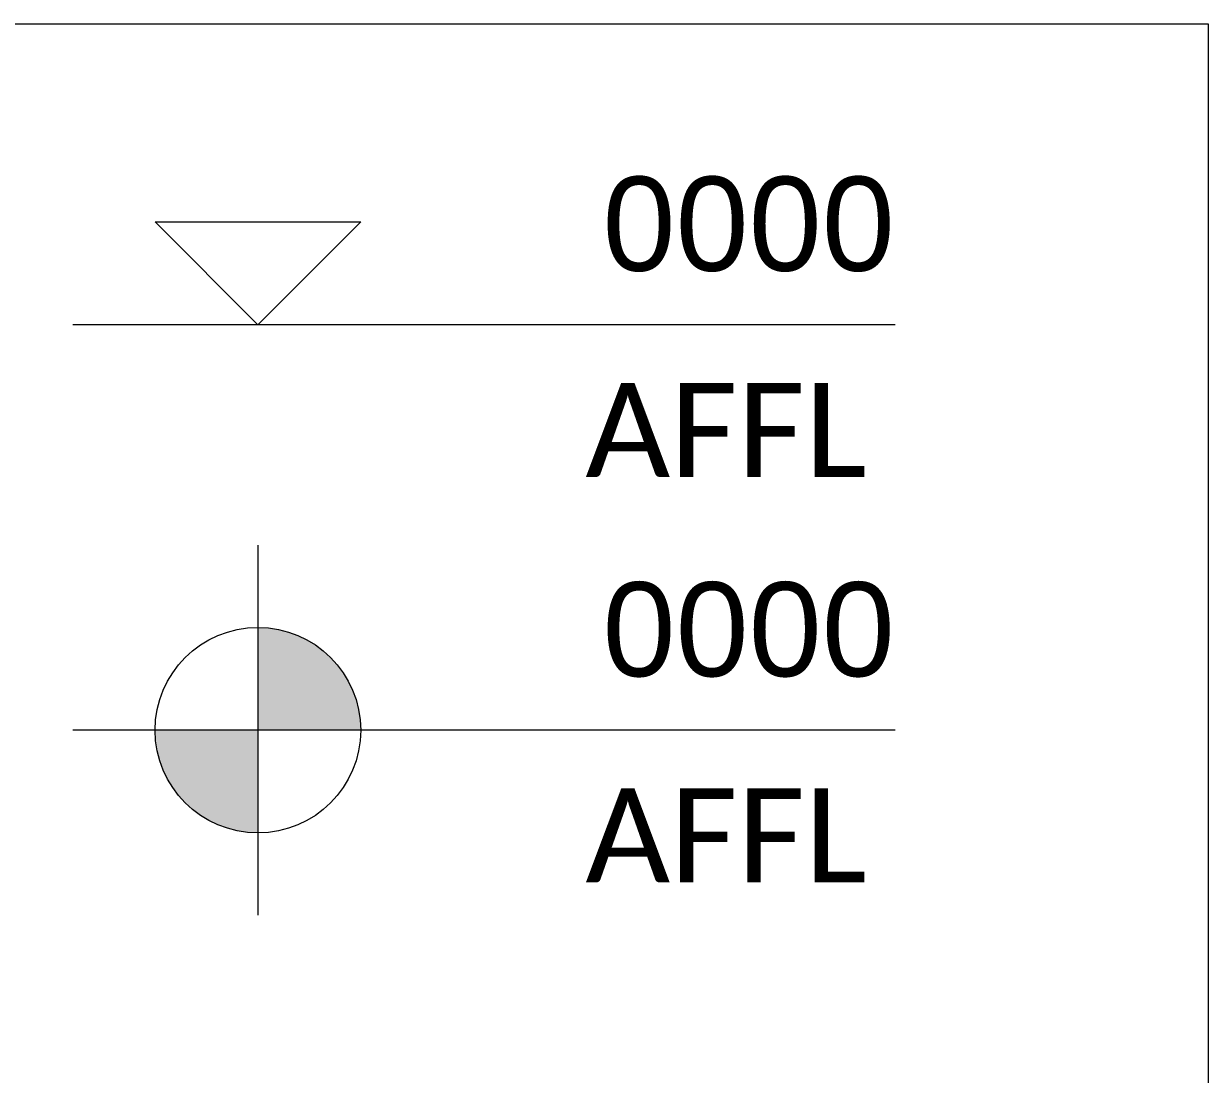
# Model space of a CAD drawing. Header units: millimetres. Extents: x -18512 to 101824, y -95768 to 52898.
# Drawn here: x -14031 to -12772, y -2637 to -1520 of the extents above; entities that cross this region are included whole.
import ezdxf
from ezdxf.enums import TextEntityAlignment as Align

# ---------------------------------------------------------------- set-up
doc = ezdxf.new("R2010")
doc.units = ezdxf.units.MM
doc.header["$LTSCALE"] = 25
doc.layers.get('0').update_dxf_attribs({"color": 254, "lineweight": 0})
doc.layers.add('_FW_NOTES', color=252, linetype='Continuous', lineweight=0)
doc.styles.add('FW_Calibri', font='calibri.ttf')
doc.styles.get("Standard").update_dxf_attribs({"font": 'arial.ttf'})

# ---------------------------------------------------------------- blocks, each defined once
blk = doc.blocks.new('level 1')
at = {"layer": '_FW_NOTES'}
blk.add_line((13.548, 0), (-3.933, 0), dxfattribs=at)
blk.add_lwpolyline([(-2.185, 2.185), (2.185, 2.185), (0, 0), (-2.185, 2.185)], dxfattribs=at)
at = {"style": 'FW_Calibri'}
blk.add_attdef('LEVEL', text='', height=2, dxfattribs=at).set_placement((10.431, 2.145), align=Align.MIDDLE_CENTER)
at = {"layer": '_FW_NOTES', "linetype": 'Continuous', "lineweight": 0, "style": 'FW_Calibri'}
blk.add_text('AFFL', height=2, dxfattribs=at).set_placement((6.96, -3.838), align=Align.BOTTOM_LEFT)
blk = doc.blocks.new('level 2')
at = {"layer": '_FW_NOTES'}
h = blk.add_hatch(color=256, dxfattribs=at)
h.dxf.hatch_style = 1
h.paths.add_polyline_path([(2.185, 0, 0.414214), (0, 2.185), (0, 0)])
h.paths.add_polyline_path([(0, 0), (-2.185, 0, 0.414214), (0, -2.185)])
for p, q in [((0, 3.933), (0, -3.933)), ((13.548, 0), (-3.933, 0))]:
    blk.add_line(p, q, dxfattribs=at)
blk.add_circle((0, 0), 2.185, dxfattribs=at)
at = {"style": 'FW_Calibri'}
blk.add_attdef('LEVEL', text='', height=2, dxfattribs=at).set_placement((10.431, 2.145), align=Align.MIDDLE_CENTER)
at = {"layer": '_FW_NOTES', "linetype": 'Continuous', "lineweight": 0, "style": 'FW_Calibri'}
blk.add_text('AFFL', height=2, dxfattribs=at).set_placement((6.96, -3.838), align=Align.BOTTOM_LEFT)

msp = doc.modelspace()

# ---------------------------------------------------------------- linework, layer by layer
at = {"lineweight": 0}
msp.add_lwpolyline([(-16308.8, -1520.1), (-12771.9, -1520.1), (-12771.9, -3709.6), (-16308.8, -3709.6)], close=True, dxfattribs=at)

# ---------------------------------------------------------------- block references
ref = msp.add_blockref('level 1', (-13782, -1840.1), dxfattribs=dict(at, xscale=50, yscale=50, zscale=50))
ref.add_attrib('LEVEL', '0000', dxfattribs={"height": 100}).set_placement((-13260.4, -1732.8), align=Align.MIDDLE_CENTER)
ref.add_attrib('LEVEL', '0000', dxfattribs={"height": 100}).set_placement((-13260.4, -1732.8), align=Align.MIDDLE_CENTER)
ref.add_attrib('LEVEL', '0000', dxfattribs={"height": 100}).set_placement((-13260.4, -1732.8), align=Align.MIDDLE_CENTER)
ref.add_attrib('LEVEL', '0000', dxfattribs={"height": 100}).set_placement((-13260.4, -1732.8), align=Align.MIDDLE_CENTER)
ref.add_attrib('LEVEL', '0000', dxfattribs={"height": 100}).set_placement((-13260.4, -1732.8), align=Align.MIDDLE_CENTER)
ref.add_attrib('LEVEL', '0000', dxfattribs={"height": 100}).set_placement((-13260.4, -1732.8), align=Align.MIDDLE_CENTER)
ref.add_attrib('LEVEL', '0000', dxfattribs={"height": 100}).set_placement((-13260.4, -1732.8), align=Align.MIDDLE_CENTER)
ref.add_attrib('LEVEL', '0000', dxfattribs={"height": 100}).set_placement((-13260.4, -1732.8), align=Align.MIDDLE_CENTER)
ref.add_attrib('LEVEL', '0000', dxfattribs={"height": 100}).set_placement((-13260.4, -1732.8), align=Align.MIDDLE_CENTER)
ref.add_attrib('LEVEL', '0000', dxfattribs={"height": 100}).set_placement((-13260.4, -1732.8), align=Align.MIDDLE_CENTER)
ref.add_attrib('LEVEL', '0000', dxfattribs={"height": 100}).set_placement((-13260.4, -1732.8), align=Align.MIDDLE_CENTER)
ref.add_attrib('LEVEL', '0000', dxfattribs={"height": 100}).set_placement((-13260.4, -1732.8), align=Align.MIDDLE_CENTER)
ref.add_attrib('LEVEL', '0000', dxfattribs={"height": 100}).set_placement((-13260.4, -1732.8), align=Align.MIDDLE_CENTER)
ref.add_attrib('LEVEL', '0000', dxfattribs={"height": 100}).set_placement((-13260.4, -1732.8), align=Align.MIDDLE_CENTER)
ref.add_attrib('LEVEL', '0000', dxfattribs={"height": 100}).set_placement((-13260.4, -1732.8), align=Align.MIDDLE_CENTER)
ref.add_attrib('LEVEL', '0000', dxfattribs={"height": 100}).set_placement((-13260.4, -1732.8), align=Align.MIDDLE_CENTER)
ref.add_attrib('LEVEL', '0000', dxfattribs={"height": 100}).set_placement((-13260.4, -1732.8), align=Align.MIDDLE_CENTER)
ref.add_attrib('LEVEL', '0000', dxfattribs={"height": 100}).set_placement((-13260.4, -1732.8), align=Align.MIDDLE_CENTER)
ref.add_attrib('LEVEL', '0000', dxfattribs={"height": 100}).set_placement((-13260.4, -1732.8), align=Align.MIDDLE_CENTER)
ref.add_attrib('LEVEL', '0000', dxfattribs={"height": 100}).set_placement((-13260.4, -1732.8), align=Align.MIDDLE_CENTER)
ref.add_attrib('LEVEL', '0000', dxfattribs={"height": 100}).set_placement((-13260.4, -1732.8), align=Align.MIDDLE_CENTER)
ref.add_attrib('LEVEL', '0000', dxfattribs={"height": 100}).set_placement((-13260.4, -1732.8), align=Align.MIDDLE_CENTER)
ref.add_attrib('LEVEL', '0000', dxfattribs={"height": 100}).set_placement((-13260.4, -1732.8), align=Align.MIDDLE_CENTER)
ref.add_attrib('LEVEL', '0000', dxfattribs={"height": 100}).set_placement((-13260.4, -1732.8), align=Align.MIDDLE_CENTER)
ref.add_attrib('LEVEL', '0000', dxfattribs={"height": 100}).set_placement((-13260.4, -1732.8), align=Align.MIDDLE_CENTER)
ref.add_attrib('LEVEL', '0000', dxfattribs={"height": 100}).set_placement((-13260.4, -1732.8), align=Align.MIDDLE_CENTER)
ref.add_attrib('LEVEL', '0000', dxfattribs={"height": 100}).set_placement((-13260.4, -1732.8), align=Align.MIDDLE_CENTER)
ref.add_attrib('LEVEL', '0000', dxfattribs={"height": 100}).set_placement((-13260.4, -1732.8), align=Align.MIDDLE_CENTER)
ref.add_attrib('LEVEL', '0000', dxfattribs={"height": 100}).set_placement((-13260.4, -1732.8), align=Align.MIDDLE_CENTER)
ref.add_attrib('LEVEL', '0000', dxfattribs={"height": 100}).set_placement((-13260.4, -1732.8), align=Align.MIDDLE_CENTER)
ref.add_attrib('LEVEL', '0000', dxfattribs={"height": 100}).set_placement((-13260.4, -1732.8), align=Align.MIDDLE_CENTER)
ref.add_attrib('LEVEL', '0000', dxfattribs={"height": 100}).set_placement((-13260.4, -1732.8), align=Align.MIDDLE_CENTER)
ref.add_attrib('LEVEL', '0000', dxfattribs={"height": 100}).set_placement((-13260.4, -1732.8), align=Align.MIDDLE_CENTER)
ref.add_attrib('LEVEL', '0000', dxfattribs={"height": 100}).set_placement((-13260.4, -1732.8), align=Align.MIDDLE_CENTER)
ref.add_attrib('LEVEL', '0000', dxfattribs={"height": 100}).set_placement((-13260.4, -1732.8), align=Align.MIDDLE_CENTER)
ref.add_attrib('LEVEL', '0000', dxfattribs={"height": 100}).set_placement((-13260.4, -1732.8), align=Align.MIDDLE_CENTER)
ref.add_attrib('LEVEL', '0000', dxfattribs={"height": 100}).set_placement((-13260.4, -1732.8), align=Align.MIDDLE_CENTER)
ref.add_attrib('LEVEL', '0000', dxfattribs={"height": 100}).set_placement((-13260.4, -1732.8), align=Align.MIDDLE_CENTER)
ref.add_attrib('LEVEL', '0000', dxfattribs={"height": 100}).set_placement((-13260.4, -1732.8), align=Align.MIDDLE_CENTER)
ref.add_attrib('LEVEL', '0000', dxfattribs={"height": 100}).set_placement((-13260.4, -1732.8), align=Align.MIDDLE_CENTER)
ref.add_attrib('LEVEL', '0000', dxfattribs={"height": 100}).set_placement((-13260.4, -1732.8), align=Align.MIDDLE_CENTER)
ref.add_attrib('LEVEL', '0000', dxfattribs={"height": 100}).set_placement((-13260.4, -1732.8), align=Align.MIDDLE_CENTER)
ref.add_attrib('LEVEL', '0000', dxfattribs={"height": 100}).set_placement((-13260.4, -1732.8), align=Align.MIDDLE_CENTER)
ref.add_attrib('LEVEL', '0000', dxfattribs={"height": 100}).set_placement((-13260.4, -1732.8), align=Align.MIDDLE_CENTER)
ref.add_attrib('LEVEL', '0000', dxfattribs={"height": 100}).set_placement((-13260.4, -1732.8), align=Align.MIDDLE_CENTER)
ref.add_attrib('LEVEL', '0000', dxfattribs={"height": 100}).set_placement((-13260.4, -1732.8), align=Align.MIDDLE_CENTER)
ref.add_attrib('LEVEL', '0000', dxfattribs={"height": 100}).set_placement((-13260.4, -1732.8), align=Align.MIDDLE_CENTER)
ref.add_attrib('LEVEL', '0000', dxfattribs={"height": 100}).set_placement((-13260.4, -1732.8), align=Align.MIDDLE_CENTER)
ref.add_attrib('LEVEL', '0000', dxfattribs={"height": 100}).set_placement((-13260.4, -1732.8), align=Align.MIDDLE_CENTER)
ref.add_attrib('LEVEL', '0000', dxfattribs={"height": 100}).set_placement((-13260.4, -1732.8), align=Align.MIDDLE_CENTER)
ref.add_attrib('LEVEL', '0000', dxfattribs={"height": 100}).set_placement((-13260.4, -1732.8), align=Align.MIDDLE_CENTER)
ref.add_attrib('LEVEL', '0000', dxfattribs={"height": 100}).set_placement((-13260.4, -1732.8), align=Align.MIDDLE_CENTER)
ref.add_attrib('LEVEL', '0000', dxfattribs={"height": 100}).set_placement((-13260.4, -1732.8), align=Align.MIDDLE_CENTER)
ref.add_attrib('LEVEL', '0000', dxfattribs={"height": 100}).set_placement((-13260.4, -1732.8), align=Align.MIDDLE_CENTER)
ref.add_attrib('LEVEL', '0000', dxfattribs={"height": 100}).set_placement((-13260.4, -1732.8), align=Align.MIDDLE_CENTER)
ref.add_attrib('LEVEL', '0000', dxfattribs={"height": 100}).set_placement((-13260.4, -1732.8), align=Align.MIDDLE_CENTER)
ref.add_attrib('LEVEL', '0000', dxfattribs={"height": 100}).set_placement((-13260.4, -1732.8), align=Align.MIDDLE_CENTER)
ref.add_attrib('LEVEL', '0000', dxfattribs={"height": 100}).set_placement((-13260.4, -1732.8), align=Align.MIDDLE_CENTER)
ref.add_attrib('LEVEL', '0000', dxfattribs={"height": 100}).set_placement((-13260.4, -1732.8), align=Align.MIDDLE_CENTER)
ref.add_attrib('LEVEL', '0000', dxfattribs={"height": 100}).set_placement((-13260.4, -1732.8), align=Align.MIDDLE_CENTER)
ref.add_attrib('LEVEL', '0000', dxfattribs={"height": 100}).set_placement((-13260.4, -1732.8), align=Align.MIDDLE_CENTER)
ref.add_attrib('LEVEL', '0000', dxfattribs={"height": 100}).set_placement((-13260.4, -1732.8), align=Align.MIDDLE_CENTER)
ref.add_attrib('LEVEL', '0000', dxfattribs={"height": 100}).set_placement((-13260.4, -1732.8), align=Align.MIDDLE_CENTER)
ref.add_attrib('LEVEL', '0000', dxfattribs={"height": 100}).set_placement((-13260.4, -1732.8), align=Align.MIDDLE_CENTER)
ref.add_attrib('LEVEL', '0000', dxfattribs={"height": 100}).set_placement((-13260.4, -1732.8), align=Align.MIDDLE_CENTER)
ref.add_attrib('LEVEL', '0000', dxfattribs={"height": 100}).set_placement((-13260.4, -1732.8), align=Align.MIDDLE_CENTER)
ref.add_attrib('LEVEL', '0000', dxfattribs={"height": 100}).set_placement((-13260.4, -1732.8), align=Align.MIDDLE_CENTER)
ref.add_attrib('LEVEL', '0000', dxfattribs={"height": 100}).set_placement((-13260.4, -1732.8), align=Align.MIDDLE_CENTER)
ref.add_attrib('LEVEL', '0000', dxfattribs={"height": 100}).set_placement((-13260.4, -1732.8), align=Align.MIDDLE_CENTER)
ref.add_attrib('LEVEL', '0000', dxfattribs={"height": 100}).set_placement((-13260.4, -1732.8), align=Align.MIDDLE_CENTER)
ref.add_attrib('LEVEL', '0000', dxfattribs={"height": 100}).set_placement((-13260.4, -1732.8), align=Align.MIDDLE_CENTER)
ref.add_attrib('LEVEL', '0000', dxfattribs={"height": 100}).set_placement((-13260.4, -1732.8), align=Align.MIDDLE_CENTER)
ref.add_attrib('LEVEL', '0000', dxfattribs={"height": 100}).set_placement((-13260.4, -1732.8), align=Align.MIDDLE_CENTER)
ref.add_attrib('LEVEL', '0000', dxfattribs={"height": 100}).set_placement((-13260.4, -1732.8), align=Align.MIDDLE_CENTER)
ref.add_attrib('LEVEL', '0000', dxfattribs={"height": 100}).set_placement((-13260.4, -1732.8), align=Align.MIDDLE_CENTER)
ref.add_attrib('LEVEL', '0000', dxfattribs={"height": 100}).set_placement((-13260.4, -1732.8), align=Align.MIDDLE_CENTER)
ref.add_attrib('LEVEL', '0000', dxfattribs={"height": 100}).set_placement((-13260.4, -1732.8), align=Align.MIDDLE_CENTER)
ref.add_attrib('LEVEL', '0000', dxfattribs={"height": 100}).set_placement((-13260.4, -1732.8), align=Align.MIDDLE_CENTER)
ref.add_attrib('LEVEL', '0000', dxfattribs={"height": 100}).set_placement((-13260.4, -1732.8), align=Align.MIDDLE_CENTER)
ref.add_attrib('LEVEL', '0000', dxfattribs={"height": 100}).set_placement((-13260.4, -1732.8), align=Align.MIDDLE_CENTER)
ref.add_attrib('LEVEL', '0000', dxfattribs={"height": 100}).set_placement((-13260.4, -1732.8), align=Align.MIDDLE_CENTER)
ref.add_attrib('LEVEL', '0000', dxfattribs={"height": 100}).set_placement((-13260.4, -1732.8), align=Align.MIDDLE_CENTER)
ref.add_attrib('LEVEL', '0000', dxfattribs={"height": 100}).set_placement((-13260.4, -1732.8), align=Align.MIDDLE_CENTER)
ref.add_attrib('LEVEL', '0000', dxfattribs={"height": 100}).set_placement((-13260.4, -1732.8), align=Align.MIDDLE_CENTER)
ref.add_attrib('LEVEL', '0000', dxfattribs={"height": 100}).set_placement((-13260.4, -1732.8), align=Align.MIDDLE_CENTER)
ref.add_attrib('LEVEL', '0000', dxfattribs={"height": 100}).set_placement((-13260.4, -1732.8), align=Align.MIDDLE_CENTER)
ref.add_attrib('LEVEL', '0000', dxfattribs={"height": 100}).set_placement((-13260.4, -1732.8), align=Align.MIDDLE_CENTER)
ref.add_attrib('LEVEL', '0000', dxfattribs={"height": 100}).set_placement((-13260.4, -1732.8), align=Align.MIDDLE_CENTER)
ref.add_attrib('LEVEL', '0000', dxfattribs={"height": 100}).set_placement((-13260.4, -1732.8), align=Align.MIDDLE_CENTER)
ref.add_attrib('LEVEL', '0000', dxfattribs={"height": 100}).set_placement((-13260.4, -1732.8), align=Align.MIDDLE_CENTER)
ref.add_attrib('LEVEL', '0000', dxfattribs={"height": 100}).set_placement((-13260.4, -1732.8), align=Align.MIDDLE_CENTER)
ref.add_attrib('LEVEL', '0000', dxfattribs={"height": 100}).set_placement((-13260.4, -1732.8), align=Align.MIDDLE_CENTER)
ref.add_attrib('LEVEL', '0000', dxfattribs={"height": 100}).set_placement((-13260.4, -1732.8), align=Align.MIDDLE_CENTER)
ref.add_attrib('LEVEL', '0000', dxfattribs={"height": 100}).set_placement((-13260.4, -1732.8), align=Align.MIDDLE_CENTER)
ref.add_attrib('LEVEL', '0000', dxfattribs={"height": 100}).set_placement((-13260.4, -1732.8), align=Align.MIDDLE_CENTER)
ref.add_attrib('LEVEL', '0000', dxfattribs={"height": 100}).set_placement((-13260.4, -1732.8), align=Align.MIDDLE_CENTER)
ref.add_attrib('LEVEL', '0000', dxfattribs={"height": 100}).set_placement((-13260.4, -1732.8), align=Align.MIDDLE_CENTER)
ref.add_attrib('LEVEL', '0000', dxfattribs={"height": 100}).set_placement((-13260.4, -1732.8), align=Align.MIDDLE_CENTER)
ref.add_attrib('LEVEL', '0000', dxfattribs={"height": 100}).set_placement((-13260.4, -1732.8), align=Align.MIDDLE_CENTER)
ref.add_attrib('LEVEL', '0000', dxfattribs={"height": 100}).set_placement((-13260.4, -1732.8), align=Align.MIDDLE_CENTER)
ref.add_attrib('LEVEL', '0000', dxfattribs={"height": 100}).set_placement((-13260.4, -1732.8), align=Align.MIDDLE_CENTER)
ref.add_attrib('LEVEL', '0000', dxfattribs={"height": 100}).set_placement((-13260.4, -1732.8), align=Align.MIDDLE_CENTER)
ref.add_attrib('LEVEL', '0000', dxfattribs={"height": 100}).set_placement((-13260.4, -1732.8), align=Align.MIDDLE_CENTER)
ref.add_attrib('LEVEL', '0000', dxfattribs={"height": 100}).set_placement((-13260.4, -1732.8), align=Align.MIDDLE_CENTER)
ref.add_attrib('LEVEL', '0000', dxfattribs={"height": 100}).set_placement((-13260.4, -1732.8), align=Align.MIDDLE_CENTER)
ref.add_attrib('LEVEL', '0000', dxfattribs={"height": 100}).set_placement((-13260.4, -1732.8), align=Align.MIDDLE_CENTER)
ref.add_attrib('LEVEL', '0000', dxfattribs={"height": 100}).set_placement((-13260.4, -1732.8), align=Align.MIDDLE_CENTER)
ref.add_attrib('LEVEL', '0000', dxfattribs={"height": 100}).set_placement((-13260.4, -1732.8), align=Align.MIDDLE_CENTER)
ref.add_attrib('LEVEL', '0000', dxfattribs={"height": 100}).set_placement((-13260.4, -1732.8), align=Align.MIDDLE_CENTER)
ref.add_attrib('LEVEL', '0000', dxfattribs={"height": 100}).set_placement((-13260.4, -1732.8), align=Align.MIDDLE_CENTER)
ref.add_attrib('LEVEL', '0000', dxfattribs={"height": 100}).set_placement((-13260.4, -1732.8), align=Align.MIDDLE_CENTER)
ref.add_attrib('LEVEL', '0000', dxfattribs={"height": 100}).set_placement((-13260.4, -1732.8), align=Align.MIDDLE_CENTER)
ref.add_attrib('LEVEL', '0000', dxfattribs={"height": 100}).set_placement((-13260.4, -1732.8), align=Align.MIDDLE_CENTER)
ref.add_attrib('LEVEL', '0000', dxfattribs={"height": 100}).set_placement((-13260.4, -1732.8), align=Align.MIDDLE_CENTER)
ref.add_attrib('LEVEL', '0000', dxfattribs={"height": 100}).set_placement((-13260.4, -1732.8), align=Align.MIDDLE_CENTER)
ref.add_attrib('LEVEL', '0000', dxfattribs={"height": 100}).set_placement((-13260.4, -1732.8), align=Align.MIDDLE_CENTER)
ref.add_attrib('LEVEL', '0000', dxfattribs={"height": 100}).set_placement((-13260.4, -1732.8), align=Align.MIDDLE_CENTER)
ref.add_attrib('LEVEL', '0000', dxfattribs={"height": 100}).set_placement((-13260.4, -1732.8), align=Align.MIDDLE_CENTER)
ref.add_attrib('LEVEL', '0000', dxfattribs={"height": 100}).set_placement((-13260.4, -1732.8), align=Align.MIDDLE_CENTER)
ref.add_attrib('LEVEL', '0000', dxfattribs={"height": 100}).set_placement((-13260.4, -1732.8), align=Align.MIDDLE_CENTER)
ref.add_attrib('LEVEL', '0000', dxfattribs={"height": 100}).set_placement((-13260.4, -1732.8), align=Align.MIDDLE_CENTER)
ref.add_attrib('LEVEL', '0000', dxfattribs={"height": 100}).set_placement((-13260.4, -1732.8), align=Align.MIDDLE_CENTER)
ref.add_attrib('LEVEL', '0000', dxfattribs={"height": 100}).set_placement((-13260.4, -1732.8), align=Align.MIDDLE_CENTER)
ref.add_attrib('LEVEL', '0000', dxfattribs={"height": 100}).set_placement((-13260.4, -1732.8), align=Align.MIDDLE_CENTER)
ref.add_attrib('LEVEL', '0000', dxfattribs={"height": 100}).set_placement((-13260.4, -1732.8), align=Align.MIDDLE_CENTER)
ref = msp.add_blockref('level 2', (-13782, -2271.2), dxfattribs=dict(at, xscale=50, yscale=50, zscale=50))
ref.add_attrib('LEVEL', '0000', dxfattribs={"height": 100}).set_placement((-13260.4, -2163.9), align=Align.MIDDLE_CENTER)
ref.add_attrib('LEVEL', '0000', dxfattribs={"height": 100}).set_placement((-13260.4, -2163.9), align=Align.MIDDLE_CENTER)
ref.add_attrib('LEVEL', '0000', dxfattribs={"height": 100}).set_placement((-13260.4, -2163.9), align=Align.MIDDLE_CENTER)
ref.add_attrib('LEVEL', '0000', dxfattribs={"height": 100}).set_placement((-13260.4, -2163.9), align=Align.MIDDLE_CENTER)
ref.add_attrib('LEVEL', '0000', dxfattribs={"height": 100}).set_placement((-13260.4, -2163.9), align=Align.MIDDLE_CENTER)
ref.add_attrib('LEVEL', '0000', dxfattribs={"height": 100}).set_placement((-13260.4, -2163.9), align=Align.MIDDLE_CENTER)
ref.add_attrib('LEVEL', '0000', dxfattribs={"height": 100}).set_placement((-13260.4, -2163.9), align=Align.MIDDLE_CENTER)
ref.add_attrib('LEVEL', '0000', dxfattribs={"height": 100}).set_placement((-13260.4, -2163.9), align=Align.MIDDLE_CENTER)
ref.add_attrib('LEVEL', '0000', dxfattribs={"height": 100}).set_placement((-13260.4, -2163.9), align=Align.MIDDLE_CENTER)
ref.add_attrib('LEVEL', '0000', dxfattribs={"height": 100}).set_placement((-13260.4, -2163.9), align=Align.MIDDLE_CENTER)
ref.add_attrib('LEVEL', '0000', dxfattribs={"height": 100}).set_placement((-13260.4, -2163.9), align=Align.MIDDLE_CENTER)
ref.add_attrib('LEVEL', '0000', dxfattribs={"height": 100}).set_placement((-13260.4, -2163.9), align=Align.MIDDLE_CENTER)
ref.add_attrib('LEVEL', '0000', dxfattribs={"height": 100}).set_placement((-13260.4, -2163.9), align=Align.MIDDLE_CENTER)
ref.add_attrib('LEVEL', '0000', dxfattribs={"height": 100}).set_placement((-13260.4, -2163.9), align=Align.MIDDLE_CENTER)
ref.add_attrib('LEVEL', '0000', dxfattribs={"height": 100}).set_placement((-13260.4, -2163.9), align=Align.MIDDLE_CENTER)
ref.add_attrib('LEVEL', '0000', dxfattribs={"height": 100}).set_placement((-13260.4, -2163.9), align=Align.MIDDLE_CENTER)
ref.add_attrib('LEVEL', '0000', dxfattribs={"height": 100}).set_placement((-13260.4, -2163.9), align=Align.MIDDLE_CENTER)
ref.add_attrib('LEVEL', '0000', dxfattribs={"height": 100}).set_placement((-13260.4, -2163.9), align=Align.MIDDLE_CENTER)
ref.add_attrib('LEVEL', '0000', dxfattribs={"height": 100}).set_placement((-13260.4, -2163.9), align=Align.MIDDLE_CENTER)
ref.add_attrib('LEVEL', '0000', dxfattribs={"height": 100}).set_placement((-13260.4, -2163.9), align=Align.MIDDLE_CENTER)
ref.add_attrib('LEVEL', '0000', dxfattribs={"height": 100}).set_placement((-13260.4, -2163.9), align=Align.MIDDLE_CENTER)
ref.add_attrib('LEVEL', '0000', dxfattribs={"height": 100}).set_placement((-13260.4, -2163.9), align=Align.MIDDLE_CENTER)
ref.add_attrib('LEVEL', '0000', dxfattribs={"height": 100}).set_placement((-13260.4, -2163.9), align=Align.MIDDLE_CENTER)
ref.add_attrib('LEVEL', '0000', dxfattribs={"height": 100}).set_placement((-13260.4, -2163.9), align=Align.MIDDLE_CENTER)
ref.add_attrib('LEVEL', '0000', dxfattribs={"height": 100}).set_placement((-13260.4, -2163.9), align=Align.MIDDLE_CENTER)
ref.add_attrib('LEVEL', '0000', dxfattribs={"height": 100}).set_placement((-13260.4, -2163.9), align=Align.MIDDLE_CENTER)
ref.add_attrib('LEVEL', '0000', dxfattribs={"height": 100}).set_placement((-13260.4, -2163.9), align=Align.MIDDLE_CENTER)
ref.add_attrib('LEVEL', '0000', dxfattribs={"height": 100}).set_placement((-13260.4, -2163.9), align=Align.MIDDLE_CENTER)
ref.add_attrib('LEVEL', '0000', dxfattribs={"height": 100}).set_placement((-13260.4, -2163.9), align=Align.MIDDLE_CENTER)
ref.add_attrib('LEVEL', '0000', dxfattribs={"height": 100}).set_placement((-13260.4, -2163.9), align=Align.MIDDLE_CENTER)
ref.add_attrib('LEVEL', '0000', dxfattribs={"height": 100}).set_placement((-13260.4, -2163.9), align=Align.MIDDLE_CENTER)
ref.add_attrib('LEVEL', '0000', dxfattribs={"height": 100}).set_placement((-13260.4, -2163.9), align=Align.MIDDLE_CENTER)
ref.add_attrib('LEVEL', '0000', dxfattribs={"height": 100}).set_placement((-13260.4, -2163.9), align=Align.MIDDLE_CENTER)
ref.add_attrib('LEVEL', '0000', dxfattribs={"height": 100}).set_placement((-13260.4, -2163.9), align=Align.MIDDLE_CENTER)
ref.add_attrib('LEVEL', '0000', dxfattribs={"height": 100}).set_placement((-13260.4, -2163.9), align=Align.MIDDLE_CENTER)
ref.add_attrib('LEVEL', '0000', dxfattribs={"height": 100}).set_placement((-13260.4, -2163.9), align=Align.MIDDLE_CENTER)
ref.add_attrib('LEVEL', '0000', dxfattribs={"height": 100}).set_placement((-13260.4, -2163.9), align=Align.MIDDLE_CENTER)
ref.add_attrib('LEVEL', '0000', dxfattribs={"height": 100}).set_placement((-13260.4, -2163.9), align=Align.MIDDLE_CENTER)
ref.add_attrib('LEVEL', '0000', dxfattribs={"height": 100}).set_placement((-13260.4, -2163.9), align=Align.MIDDLE_CENTER)
ref.add_attrib('LEVEL', '0000', dxfattribs={"height": 100}).set_placement((-13260.4, -2163.9), align=Align.MIDDLE_CENTER)
ref.add_attrib('LEVEL', '0000', dxfattribs={"height": 100}).set_placement((-13260.4, -2163.9), align=Align.MIDDLE_CENTER)
ref.add_attrib('LEVEL', '0000', dxfattribs={"height": 100}).set_placement((-13260.4, -2163.9), align=Align.MIDDLE_CENTER)
ref.add_attrib('LEVEL', '0000', dxfattribs={"height": 100}).set_placement((-13260.4, -2163.9), align=Align.MIDDLE_CENTER)
ref.add_attrib('LEVEL', '0000', dxfattribs={"height": 100}).set_placement((-13260.4, -2163.9), align=Align.MIDDLE_CENTER)
ref.add_attrib('LEVEL', '0000', dxfattribs={"height": 100}).set_placement((-13260.4, -2163.9), align=Align.MIDDLE_CENTER)
ref.add_attrib('LEVEL', '0000', dxfattribs={"height": 100}).set_placement((-13260.4, -2163.9), align=Align.MIDDLE_CENTER)
ref.add_attrib('LEVEL', '0000', dxfattribs={"height": 100}).set_placement((-13260.4, -2163.9), align=Align.MIDDLE_CENTER)
ref.add_attrib('LEVEL', '0000', dxfattribs={"height": 100}).set_placement((-13260.4, -2163.9), align=Align.MIDDLE_CENTER)
ref.add_attrib('LEVEL', '0000', dxfattribs={"height": 100}).set_placement((-13260.4, -2163.9), align=Align.MIDDLE_CENTER)
ref.add_attrib('LEVEL', '0000', dxfattribs={"height": 100}).set_placement((-13260.4, -2163.9), align=Align.MIDDLE_CENTER)
ref.add_attrib('LEVEL', '0000', dxfattribs={"height": 100}).set_placement((-13260.4, -2163.9), align=Align.MIDDLE_CENTER)
ref.add_attrib('LEVEL', '0000', dxfattribs={"height": 100}).set_placement((-13260.4, -2163.9), align=Align.MIDDLE_CENTER)
ref.add_attrib('LEVEL', '0000', dxfattribs={"height": 100}).set_placement((-13260.4, -2163.9), align=Align.MIDDLE_CENTER)
ref.add_attrib('LEVEL', '0000', dxfattribs={"height": 100}).set_placement((-13260.4, -2163.9), align=Align.MIDDLE_CENTER)
ref.add_attrib('LEVEL', '0000', dxfattribs={"height": 100}).set_placement((-13260.4, -2163.9), align=Align.MIDDLE_CENTER)
ref.add_attrib('LEVEL', '0000', dxfattribs={"height": 100}).set_placement((-13260.4, -2163.9), align=Align.MIDDLE_CENTER)
ref.add_attrib('LEVEL', '0000', dxfattribs={"height": 100}).set_placement((-13260.4, -2163.9), align=Align.MIDDLE_CENTER)
ref.add_attrib('LEVEL', '0000', dxfattribs={"height": 100}).set_placement((-13260.4, -2163.9), align=Align.MIDDLE_CENTER)
ref.add_attrib('LEVEL', '0000', dxfattribs={"height": 100}).set_placement((-13260.4, -2163.9), align=Align.MIDDLE_CENTER)
ref.add_attrib('LEVEL', '0000', dxfattribs={"height": 100}).set_placement((-13260.4, -2163.9), align=Align.MIDDLE_CENTER)
ref.add_attrib('LEVEL', '0000', dxfattribs={"height": 100}).set_placement((-13260.4, -2163.9), align=Align.MIDDLE_CENTER)
ref.add_attrib('LEVEL', '0000', dxfattribs={"height": 100}).set_placement((-13260.4, -2163.9), align=Align.MIDDLE_CENTER)
ref.add_attrib('LEVEL', '0000', dxfattribs={"height": 100}).set_placement((-13260.4, -2163.9), align=Align.MIDDLE_CENTER)
ref.add_attrib('LEVEL', '0000', dxfattribs={"height": 100}).set_placement((-13260.4, -2163.9), align=Align.MIDDLE_CENTER)
ref.add_attrib('LEVEL', '0000', dxfattribs={"height": 100}).set_placement((-13260.4, -2163.9), align=Align.MIDDLE_CENTER)
ref.add_attrib('LEVEL', '0000', dxfattribs={"height": 100}).set_placement((-13260.4, -2163.9), align=Align.MIDDLE_CENTER)
ref.add_attrib('LEVEL', '0000', dxfattribs={"height": 100}).set_placement((-13260.4, -2163.9), align=Align.MIDDLE_CENTER)
ref.add_attrib('LEVEL', '0000', dxfattribs={"height": 100}).set_placement((-13260.4, -2163.9), align=Align.MIDDLE_CENTER)
ref.add_attrib('LEVEL', '0000', dxfattribs={"height": 100}).set_placement((-13260.4, -2163.9), align=Align.MIDDLE_CENTER)
ref.add_attrib('LEVEL', '0000', dxfattribs={"height": 100}).set_placement((-13260.4, -2163.9), align=Align.MIDDLE_CENTER)
ref.add_attrib('LEVEL', '0000', dxfattribs={"height": 100}).set_placement((-13260.4, -2163.9), align=Align.MIDDLE_CENTER)
ref.add_attrib('LEVEL', '0000', dxfattribs={"height": 100}).set_placement((-13260.4, -2163.9), align=Align.MIDDLE_CENTER)
ref.add_attrib('LEVEL', '0000', dxfattribs={"height": 100}).set_placement((-13260.4, -2163.9), align=Align.MIDDLE_CENTER)
ref.add_attrib('LEVEL', '0000', dxfattribs={"height": 100}).set_placement((-13260.4, -2163.9), align=Align.MIDDLE_CENTER)
ref.add_attrib('LEVEL', '0000', dxfattribs={"height": 100}).set_placement((-13260.4, -2163.9), align=Align.MIDDLE_CENTER)
ref.add_attrib('LEVEL', '0000', dxfattribs={"height": 100}).set_placement((-13260.4, -2163.9), align=Align.MIDDLE_CENTER)
ref.add_attrib('LEVEL', '0000', dxfattribs={"height": 100}).set_placement((-13260.4, -2163.9), align=Align.MIDDLE_CENTER)
ref.add_attrib('LEVEL', '0000', dxfattribs={"height": 100}).set_placement((-13260.4, -2163.9), align=Align.MIDDLE_CENTER)
ref.add_attrib('LEVEL', '0000', dxfattribs={"height": 100}).set_placement((-13260.4, -2163.9), align=Align.MIDDLE_CENTER)
ref.add_attrib('LEVEL', '0000', dxfattribs={"height": 100}).set_placement((-13260.4, -2163.9), align=Align.MIDDLE_CENTER)
ref.add_attrib('LEVEL', '0000', dxfattribs={"height": 100}).set_placement((-13260.4, -2163.9), align=Align.MIDDLE_CENTER)
ref.add_attrib('LEVEL', '0000', dxfattribs={"height": 100}).set_placement((-13260.4, -2163.9), align=Align.MIDDLE_CENTER)
ref.add_attrib('LEVEL', '0000', dxfattribs={"height": 100}).set_placement((-13260.4, -2163.9), align=Align.MIDDLE_CENTER)
ref.add_attrib('LEVEL', '0000', dxfattribs={"height": 100}).set_placement((-13260.4, -2163.9), align=Align.MIDDLE_CENTER)
ref.add_attrib('LEVEL', '0000', dxfattribs={"height": 100}).set_placement((-13260.4, -2163.9), align=Align.MIDDLE_CENTER)
ref.add_attrib('LEVEL', '0000', dxfattribs={"height": 100}).set_placement((-13260.4, -2163.9), align=Align.MIDDLE_CENTER)
ref.add_attrib('LEVEL', '0000', dxfattribs={"height": 100}).set_placement((-13260.4, -2163.9), align=Align.MIDDLE_CENTER)
ref.add_attrib('LEVEL', '0000', dxfattribs={"height": 100}).set_placement((-13260.4, -2163.9), align=Align.MIDDLE_CENTER)
ref.add_attrib('LEVEL', '0000', dxfattribs={"height": 100}).set_placement((-13260.4, -2163.9), align=Align.MIDDLE_CENTER)
ref.add_attrib('LEVEL', '0000', dxfattribs={"height": 100}).set_placement((-13260.4, -2163.9), align=Align.MIDDLE_CENTER)
ref.add_attrib('LEVEL', '0000', dxfattribs={"height": 100}).set_placement((-13260.4, -2163.9), align=Align.MIDDLE_CENTER)
ref.add_attrib('LEVEL', '0000', dxfattribs={"height": 100}).set_placement((-13260.4, -2163.9), align=Align.MIDDLE_CENTER)
ref.add_attrib('LEVEL', '0000', dxfattribs={"height": 100}).set_placement((-13260.4, -2163.9), align=Align.MIDDLE_CENTER)
ref.add_attrib('LEVEL', '0000', dxfattribs={"height": 100}).set_placement((-13260.4, -2163.9), align=Align.MIDDLE_CENTER)
ref.add_attrib('LEVEL', '0000', dxfattribs={"height": 100}).set_placement((-13260.4, -2163.9), align=Align.MIDDLE_CENTER)
ref.add_attrib('LEVEL', '0000', dxfattribs={"height": 100}).set_placement((-13260.4, -2163.9), align=Align.MIDDLE_CENTER)
ref.add_attrib('LEVEL', '0000', dxfattribs={"height": 100}).set_placement((-13260.4, -2163.9), align=Align.MIDDLE_CENTER)
ref.add_attrib('LEVEL', '0000', dxfattribs={"height": 100}).set_placement((-13260.4, -2163.9), align=Align.MIDDLE_CENTER)
ref.add_attrib('LEVEL', '0000', dxfattribs={"height": 100}).set_placement((-13260.4, -2163.9), align=Align.MIDDLE_CENTER)
ref.add_attrib('LEVEL', '0000', dxfattribs={"height": 100}).set_placement((-13260.4, -2163.9), align=Align.MIDDLE_CENTER)
ref.add_attrib('LEVEL', '0000', dxfattribs={"height": 100}).set_placement((-13260.4, -2163.9), align=Align.MIDDLE_CENTER)
ref.add_attrib('LEVEL', '0000', dxfattribs={"height": 100}).set_placement((-13260.4, -2163.9), align=Align.MIDDLE_CENTER)
ref.add_attrib('LEVEL', '0000', dxfattribs={"height": 100}).set_placement((-13260.4, -2163.9), align=Align.MIDDLE_CENTER)
ref.add_attrib('LEVEL', '0000', dxfattribs={"height": 100}).set_placement((-13260.4, -2163.9), align=Align.MIDDLE_CENTER)
ref.add_attrib('LEVEL', '0000', dxfattribs={"height": 100}).set_placement((-13260.4, -2163.9), align=Align.MIDDLE_CENTER)
ref.add_attrib('LEVEL', '0000', dxfattribs={"height": 100}).set_placement((-13260.4, -2163.9), align=Align.MIDDLE_CENTER)
ref.add_attrib('LEVEL', '0000', dxfattribs={"height": 100}).set_placement((-13260.4, -2163.9), align=Align.MIDDLE_CENTER)
ref.add_attrib('LEVEL', '0000', dxfattribs={"height": 100}).set_placement((-13260.4, -2163.9), align=Align.MIDDLE_CENTER)
ref.add_attrib('LEVEL', '0000', dxfattribs={"height": 100}).set_placement((-13260.4, -2163.9), align=Align.MIDDLE_CENTER)
ref.add_attrib('LEVEL', '0000', dxfattribs={"height": 100}).set_placement((-13260.4, -2163.9), align=Align.MIDDLE_CENTER)
ref.add_attrib('LEVEL', '0000', dxfattribs={"height": 100}).set_placement((-13260.4, -2163.9), align=Align.MIDDLE_CENTER)
ref.add_attrib('LEVEL', '0000', dxfattribs={"height": 100}).set_placement((-13260.4, -2163.9), align=Align.MIDDLE_CENTER)
ref.add_attrib('LEVEL', '0000', dxfattribs={"height": 100}).set_placement((-13260.4, -2163.9), align=Align.MIDDLE_CENTER)
ref.add_attrib('LEVEL', '0000', dxfattribs={"height": 100}).set_placement((-13260.4, -2163.9), align=Align.MIDDLE_CENTER)
ref.add_attrib('LEVEL', '0000', dxfattribs={"height": 100}).set_placement((-13260.4, -2163.9), align=Align.MIDDLE_CENTER)
ref.add_attrib('LEVEL', '0000', dxfattribs={"height": 100}).set_placement((-13260.4, -2163.9), align=Align.MIDDLE_CENTER)
ref.add_attrib('LEVEL', '0000', dxfattribs={"height": 100}).set_placement((-13260.4, -2163.9), align=Align.MIDDLE_CENTER)
ref.add_attrib('LEVEL', '0000', dxfattribs={"height": 100}).set_placement((-13260.4, -2163.9), align=Align.MIDDLE_CENTER)
ref.add_attrib('LEVEL', '0000', dxfattribs={"height": 100}).set_placement((-13260.4, -2163.9), align=Align.MIDDLE_CENTER)
ref.add_attrib('LEVEL', '0000', dxfattribs={"height": 100}).set_placement((-13260.4, -2163.9), align=Align.MIDDLE_CENTER)
ref.add_attrib('LEVEL', '0000', dxfattribs={"height": 100}).set_placement((-13260.4, -2163.9), align=Align.MIDDLE_CENTER)
ref.add_attrib('LEVEL', '0000', dxfattribs={"height": 100}).set_placement((-13260.4, -2163.9), align=Align.MIDDLE_CENTER)
ref.add_attrib('LEVEL', '0000', dxfattribs={"height": 100}).set_placement((-13260.4, -2163.9), align=Align.MIDDLE_CENTER)
ref.add_attrib('LEVEL', '0000', dxfattribs={"height": 100}).set_placement((-13260.4, -2163.9), align=Align.MIDDLE_CENTER)
ref.add_attrib('LEVEL', '0000', dxfattribs={"height": 100}).set_placement((-13260.4, -2163.9), align=Align.MIDDLE_CENTER)

doc.saveas('drawing.dxf')
